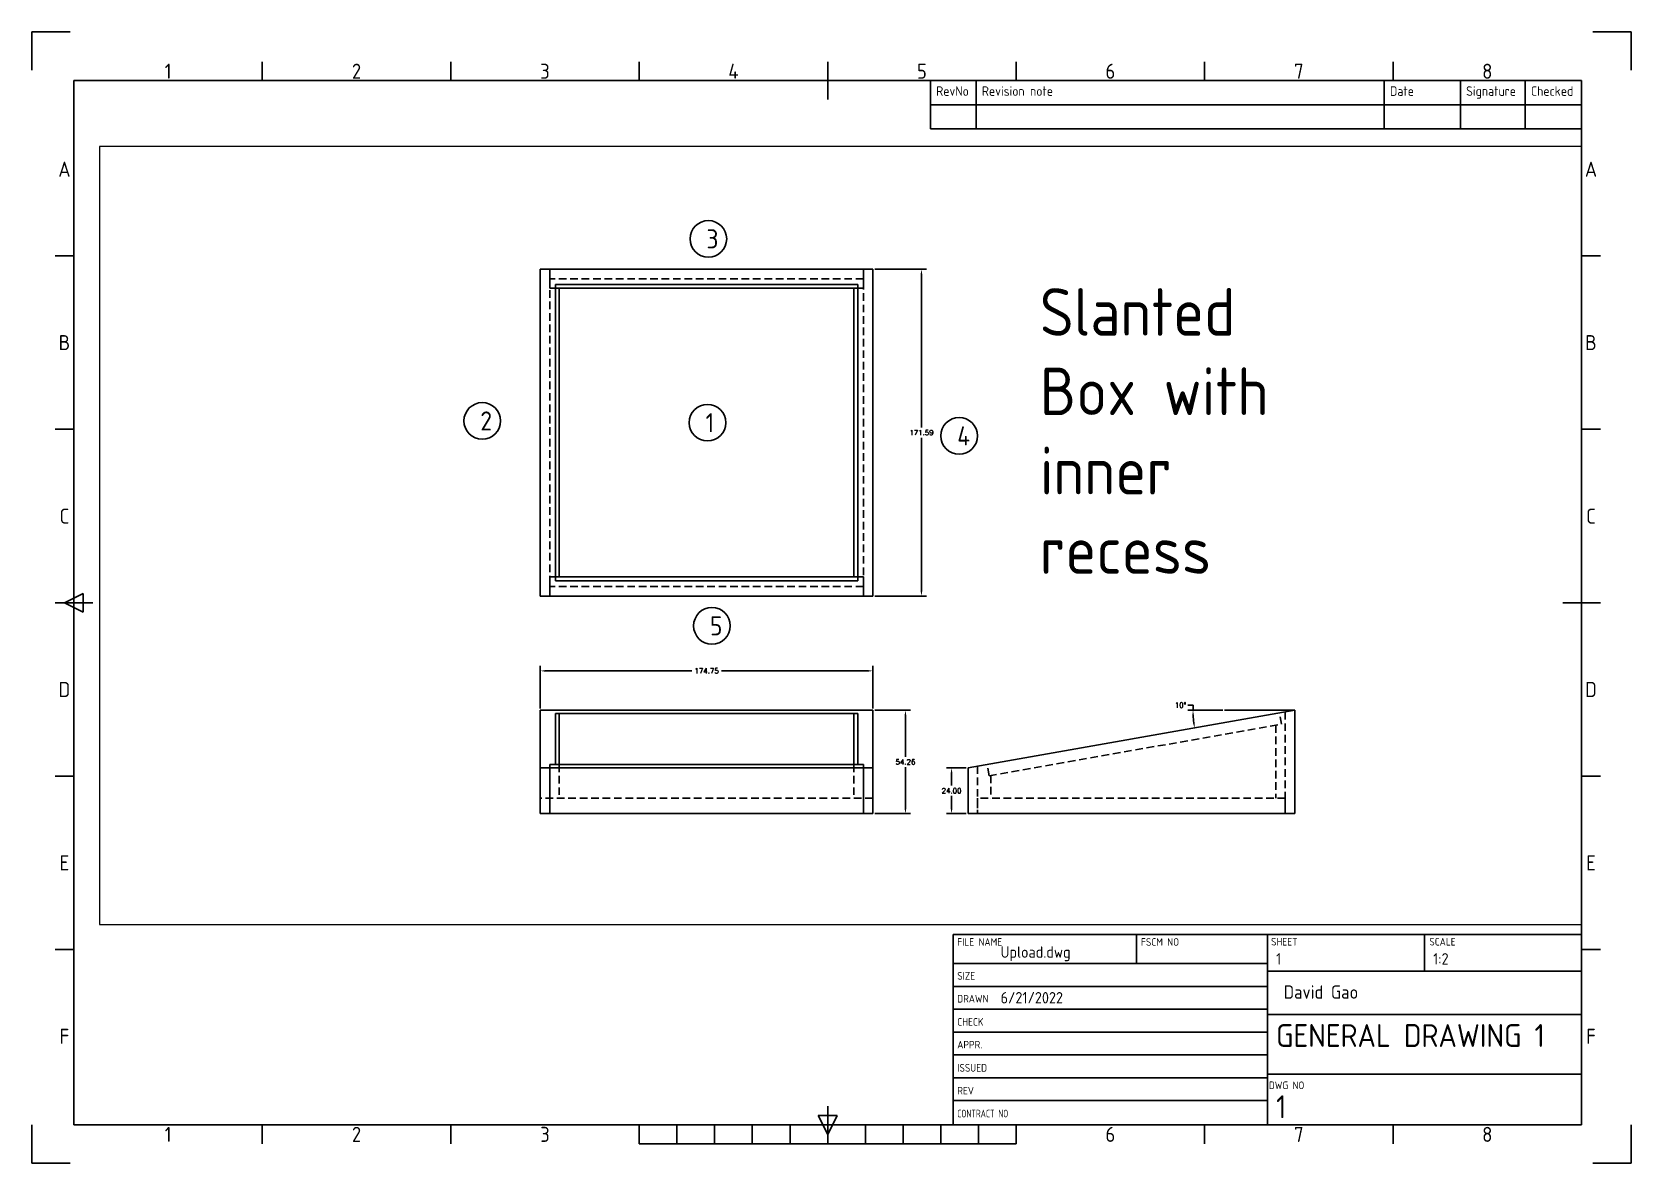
# Paper-space layout 'Gen1' of a CAD drawing. Header units: millimetres. Extents: x 0 to 420, y 0 to 297.
# The model-space entities are those that its viewports show. They can reach past a viewport. Long polylines and large blocks are cut down to what shows.
import ezdxf
from ezdxf.enums import TextEntityAlignment as Align

# ---------------------------------------------------------------- set-up
doc = ezdxf.new("R2010")
doc.units = ezdxf.units.MM
doc.linetypes.add('DASHEDX2', pattern=[1.5, 1, -0.5])
for name, color, linetype in [('Dim', 1, 'Continuous'), ('Hidden', 3, 'DASHEDX2'), ('Layer1', 5, 'Continuous'), ('Title Block', 7, 'Continuous'), ('Viewport', 40, 'Continuous'), ('Wood', 7, 'Continuous')]:
    doc.layers.add(name, color=color, linetype=linetype)
doc.styles.add('ACISOTS', font='isocp.shx', dxfattribs={"height": 1})
doc.styles.add('ISO Proportional', font='isocp.shx')
doc.styles.get("Standard").update_dxf_attribs({"font": 'simplex.shx'})
doc.dimstyles.new('Copy of Standard', dxfattribs={"dimscale": 15, "dimtxt": 0.18, "dimasz": 0.18, "dimexe": 0.18, "dimexo": 0.0625, "dimgap": 0.09, "dimtad": 0, "dimtih": 1, "dimtoh": 1, "dimzin": 0, "dimdsep": 46, "dimtxsty": 'Standard', "dimcen": 0.09, "dimadec": 0, "dimazin": 0, "dimtfac": 1, "dimtofl": 0, "dimtmove": 0, "dimatfit": 2, "dimfxl": 1, "dimtolj": 1, "dimtzin": 0, "dimarcsym": 0})

# ---------------------------------------------------------------- blocks, each defined once
blk = doc.blocks.new('*T3')
at = {"layer": 'Title Block', "color": 0, "lineweight": -2}
for p, q in [((0, 0), (12, 0)), ((0, 0), (0, -6.33)), ((12, 0), (119.19, 0)), ((12, 0), (12, -6.33)), ((119.19, 0), (139.19, 0)), ((119.19, 0), (119.19, -6.33)), ((139.19, 0), (156.21, 0)), ((139.19, 0), (139.19, -6.33)), ((156.21, 0), (171, 0)), ((156.21, 0), (156.21, -6.33)), ((171, 0), (171, -6.33)), ((0, -6.33), (12, -6.33)), ((0, -6.33), (0, -12.67)), ((12, -6.33), (119.19, -6.33)), ((12, -6.33), (12, -12.67)), ((119.19, -6.33), (139.19, -6.33)), ((119.19, -6.33), (119.19, -12.67)), ((139.19, -6.33), (156.21, -6.33)), ((139.19, -6.33), (139.19, -12.67)), ((156.21, -6.33), (171, -6.33)), ((156.21, -6.33), (156.21, -12.67)), ((171, -6.33), (171, -12.67)), ((0, -12.67), (12, -12.67)), ((12, -12.67), (119.19, -12.67)), ((119.19, -12.67), (139.19, -12.67)), ((139.19, -12.67), (156.21, -12.67)), ((156.21, -12.67), (171, -12.67))]:
    blk.add_line(p, q, dxfattribs=at)
at = {"layer": 'Title Block', "color": 0, "char_height": 2.5, "attachment_point": 1, "style": 'ISO Proportional'}
for s, insert, width in [('RevNo', (1.5, -1.5), 9), ('Revision note', (13.5, -1.5), 104.1871), ('Date', (120.69, -1.5), 17), ('Signature', (140.69, -1.5), 14.0204), ('Checked', (157.71, -1.5), 11.7925)]:
    blk.add_mtext(s, dxfattribs=dict(at, insert=insert, width=width))
blk = doc.blocks.new('Title Block')
at = {"layer": 'Title Block'}
for p, q in [((0, 297), (0, 287)), ((10, 297), (0, 297)), ((420, 297), (410, 297)), ((420, 287), (420, 297)), ((60.5, 284.23), (60.5, 289.18)), ((110, 284.23), (110, 289.18)), ((159.5, 284.23), (159.5, 289.18)), ((209, 279.28), (209, 289.18)), ((258.5, 284.23), (258.5, 289.18)), ((308, 284.23), (308, 289.18)), ((357.5, 284.23), (357.5, 289.18)), ((407, 284.23), (11, 284.23)), ((11, 284.23), (11, 10)), ((407, 10), (407, 284.23)), ((11, 238.19), (6.05, 238.19)), ((411.95, 238.19), (407, 238.19)), ((11, 192.66), (6.05, 192.66)), ((411.95, 192.66), (407, 192.66)), ((6.05, 147.12), (15.95, 147.12)), ((8.52, 147.12), (13.47, 149.59)), ((13.47, 144.64), (8.52, 147.12)), ((13.47, 149.59), (13.47, 144.64)), ((402.05, 147.12), (411.95, 147.12)), ((11, 101.58), (6.05, 101.58)), ((411.95, 101.58), (407, 101.58)), ((407, 60), (242, 60)), ((242, 10), (242, 60)), ((290.14, 60), (290.14, 52.38)), ((324.5, 10), (324.5, 60)), ((365.75, 50.35), (365.75, 60)), ((407, 10), (407, 60)), ((11, 56.03), (6.05, 56.03)), ((411.95, 56.03), (407, 56.03)), ((242, 52.38), (324.5, 52.38)), ((242, 46.38), (324.5, 46.38)), ((407, 50.35), (324.5, 50.35)), ((242, 40.38), (324.5, 40.38)), ((324.5, 39.01), (407, 39.01)), ((242, 34.38), (324.5, 34.38)), ((242, 28.38), (324.5, 28.38)), ((242, 22.38), (324.5, 22.38)), ((324.5, 23.29), (407, 23.29)), ((209, 10), (209, 14.95)), ((242, 16.38), (324.5, 16.38)), ((0, 0), (0, 10)), ((11, 10), (407, 10)), ((60.5, 5.05), (60.5, 10)), ((110, 5.05), (110, 10)), ((159.5, 5.05), (159.5, 10)), ((169.4, 5.05), (169.4, 10)), ((179.3, 5.05), (179.3, 10)), ((189.2, 5.05), (189.2, 10)), ((199.1, 5.05), (199.1, 10)), ((206.53, 12.47), (211.47, 12.47)), ((209, 7.52), (206.53, 12.47)), ((211.47, 12.47), (209, 7.52)), ((209, 10), (209, 5.05)), ((218.9, 5.05), (218.9, 10)), ((228.8, 5.05), (228.8, 10)), ((238.7, 5.05), (238.7, 10)), ((407, 10), (242, 10)), ((248.6, 5.05), (248.6, 10)), ((258.5, 5.05), (258.5, 10)), ((308, 5.05), (308, 10)), ((357.5, 5.05), (357.5, 10)), ((420, 0), (420, 10)), ((159.5, 5.05), (258.5, 5.05)), ((0, 0), (10, 0)), ((420, 0), (410, 0))]:
    blk.add_line(p, q, dxfattribs=at)
blk.add_blockref('*T3', (236, 284.23))
at = {"layer": 'Title Block', "style": 'ISO Proportional'}
for s, p in [('1', (35.75, 286.7)), ('2', (85.25, 286.7)), ('3', (134.75, 286.7)), ('4', (184.25, 286.7)), ('5', (233.75, 286.7)), ('6', (283.25, 286.7)), ('7', (332.75, 286.7)), ('8', (382.25, 286.7)), ('A', (8.52, 260.96)), ('A', (409.48, 260.96)), ('B', (8.52, 215.43)), ('B', (409.48, 215.43)), ('C', (8.52, 169.88)), ('C', (409.48, 169.88)), ('D', (8.52, 124.34)), ('D', (409.48, 124.34)), ('E', (8.52, 78.8)), ('E', (409.48, 78.8)), ('F', (8.52, 33.27)), ('F', (409.48, 33.27)), ('1', (35.75, 7.52)), ('2', (85.25, 7.52)), ('3', (134.75, 7.52)), ('6', (283.25, 7.52)), ('7', (332.75, 7.52)), ('8', (382.25, 7.52))]:
    blk.add_text(s, height=3.96, dxfattribs=at).set_placement(p, align=Align.MIDDLE)
at = {"layer": 'Title Block', "lineweight": 25, "style": 'ACISOTS'}
for s, p in [('FILE NAME', (243.03, 57.04)), ('FSCM NO', (291.3, 57.04)), ('SHEET', (325.45, 57.11)), ('SCALE', (367.03, 57.11)), ('SIZE', (243.03, 48.14)), ('DRAWN', (243.03, 42.14)), ('CHECK', (243.03, 36.05)), ('APPR.', (243.03, 30.08)), ('ISSUED', (243.03, 23.99)), ('REV', (243.03, 17.99))]:
    blk.add_text(s, height=2, dxfattribs=at).set_placement(p)
at = {"layer": 'Title Block', "lineweight": 25, "style": 'ACISOTS', "width": 0.683519}
blk.add_text('CONTRACT NO', height=2, dxfattribs=at).set_placement((243.03, 11.99))
at = {"layer": 'Title Block', "insert": (324.88, 21.41), "char_height": 2, "width": 8.8, "attachment_point": 1, "style": 'ACISOTS'}
blk.add_mtext('DWG NO', dxfattribs=at)
at = {"layer": 'Title Block', "lineweight": 35, "style": 'ACISOTS'}
for tag, p, height in [('FILE_NAME', (254.41, 53.9), 3), ('FSCM_NO', (293.68, 53.04), 3), ('SHEET', (326.77, 52.11), 3), ('SCALE', (368.02, 52.11), 3), ('SIZE', (254.7, 48.23), 3), ('DESIGN_ACTIVITY', (328.79, 43.14), 3.5), ('CHECK_DATE', (254.41, 41.9), 3), ('CHECK_DATE', (254.7, 36.14), 3), ('CHECKED_BY', (277.96, 36.14), 3), ('SHEETNAME', (326.77, 30.48), 6), ('APPROVAL_DATE', (254.7, 30.17), 3), ('APPROVED_BY', (277.96, 30.17), 3), ('ISSUE_DATE', (254.7, 24.08), 3), ('ISSUED_BY', (277.96, 24.08), 3), ('DRAWING_SUBTITLE', (328.79, 25.44), 3), ('REVISION', (254.7, 18.08), 3), ('SHEETNUMBER-NAME', (326.77, 11.76), 6), ('CONTRACT_NO', (254.7, 12.08), 3.5)]:
    blk.add_attdef(tag, p, '', height=height, dxfattribs=at)
blk = doc.blocks.new('*D27')
at = {"layer": 'Defpoints', "color": 0, "transparency": 16777216}
for p in [(-552.4, 735.93), (-552.4, 564.34), (-526.9, 564.34)]:
    blk.add_point(p, dxfattribs=at)
at = {"layer": 'Dim', "color": 0, "lineweight": -2, "transparency": 16777216}
for p, q in [((-551.47, 735.93), (-524.2, 735.93)), ((-526.9, 733.23), (-526.9, 652.84)), ((-526.9, 567.04), (-526.9, 647.44)), ((-551.47, 564.34), (-524.2, 564.34))]:
    blk.add_line(p, q, dxfattribs=at)
at = {"layer": 'Dim', "color": 0, "transparency": 16777216}
for points in [[(-527.35, 733.23), (-526.45, 733.23), (-526.9, 735.93)], [(-527.35, 567.04), (-526.45, 567.04), (-526.9, 564.34)]]:
    blk.add_solid(points, dxfattribs=at)
at = {"layer": 'Dim', "color": 0, "transparency": 16777216, "insert": (-526.9, 650.14), "char_height": 2.7, "attachment_point": 5}
blk.add_mtext('\\A1;171.59', dxfattribs=at)
blk = doc.blocks.new('*D28')
at = {"layer": 'Defpoints', "color": 0, "transparency": 16777216}
for p in [(-502.4, 474.08), (-511.09, 450.08), (-502.4, 450.08)]:
    blk.add_point(p, dxfattribs=at)
at = {"layer": 'Dim', "color": 0, "lineweight": -2, "transparency": 16777216}
for p, q in [((-503.34, 474.08), (-513.79, 474.08)), ((-511.09, 471.38), (-511.09, 464.78)), ((-511.09, 452.78), (-511.09, 459.38)), ((-503.34, 450.08), (-513.79, 450.08))]:
    blk.add_line(p, q, dxfattribs=at)
at = {"layer": 'Dim', "color": 0, "transparency": 16777216}
for points in [[(-511.54, 471.38), (-510.64, 471.38), (-511.09, 474.08)], [(-511.54, 452.78), (-510.64, 452.78), (-511.09, 450.08)]]:
    blk.add_solid(points, dxfattribs=at)
at = {"layer": 'Dim', "color": 0, "transparency": 16777216, "insert": (-511.09, 462.08), "char_height": 2.7, "attachment_point": 5}
blk.add_mtext('\\A1;24.00', dxfattribs=at)
blk = doc.blocks.new('*D29')
at = {"layer": 'Defpoints', "color": 0, "transparency": 16777216}
for p in [(-552.4, 525.02), (-727.15, 504.34), (-552.4, 504.34)]:
    blk.add_point(p, dxfattribs=at)
at = {"layer": 'Dim', "color": 0, "lineweight": -2, "transparency": 16777216}
for p, q in [((-727.15, 505.28), (-727.15, 527.72)), ((-724.45, 525.02), (-647.56, 525.02)), ((-555.1, 525.02), (-632, 525.02)), ((-552.4, 505.28), (-552.4, 527.72))]:
    blk.add_line(p, q, dxfattribs=at)
at = {"layer": 'Dim', "color": 0, "transparency": 16777216}
for points in [[(-724.45, 525.47), (-724.45, 524.57), (-727.15, 525.02)], [(-555.1, 525.47), (-555.1, 524.57), (-552.4, 525.02)]]:
    blk.add_solid(points, dxfattribs=at)
at = {"layer": 'Dim', "color": 0, "transparency": 16777216, "insert": (-639.78, 525.02), "char_height": 2.7, "attachment_point": 5}
blk.add_mtext('\\A1;174.75', dxfattribs=at)
blk = doc.blocks.new('*D30')
at = {"layer": 'Defpoints', "color": 0, "transparency": 16777216}
for p in [(-552.4, 504.34), (-552.4, 450.08), (-535.32, 450.08)]:
    blk.add_point(p, dxfattribs=at)
at = {"layer": 'Dim', "color": 0, "lineweight": -2, "transparency": 16777216}
for p, q in [((-551.47, 504.34), (-532.62, 504.34)), ((-535.32, 501.64), (-535.32, 479.91)), ((-535.32, 452.78), (-535.32, 474.51)), ((-551.47, 450.08), (-532.62, 450.08))]:
    blk.add_line(p, q, dxfattribs=at)
at = {"layer": 'Dim', "color": 0, "transparency": 16777216}
for points in [[(-535.77, 501.64), (-534.87, 501.64), (-535.32, 504.34)], [(-535.77, 452.78), (-534.87, 452.78), (-535.32, 450.08)]]:
    blk.add_solid(points, dxfattribs=at)
at = {"layer": 'Dim', "color": 0, "transparency": 16777216, "insert": (-535.32, 477.21), "char_height": 2.7, "attachment_point": 5}
blk.add_mtext('\\A1;54.26', dxfattribs=at)
blk = doc.blocks.new('*D31')
at = {"layer": 'Defpoints', "color": 0, "transparency": 16777216}
for p in [(-367.69, 504.34), (-330.81, 504.34), (-330.81, 504.34), (-383.9, 498.13), (-502.4, 474.08)]:
    blk.add_point(p, dxfattribs=at)
at = {"layer": 'Dim', "color": 0, "lineweight": -2, "transparency": 16777216}
for p, q in [((-368.63, 504.34), (-386.96, 504.34)), ((-384.19, 507.04), (-386.89, 507.04))]:
    blk.add_line(p, q, dxfattribs=at)
for start, end in [(177.10545, 180), (182.89455, 187.10545)]:
    blk.add_arc((-330.81, 504.34), 53.45, start, end, dxfattribs=at)
at = {"layer": 'Dim', "color": 0, "transparency": 16777216}
for points in [[(-384.64, 501.63), (-383.74, 501.65), (-384.26, 504.34)], [(-383.4, 497.8), (-384.29, 497.66), (-383.45, 495.06)]]:
    blk.add_solid(points, dxfattribs=at)
at = {"layer": 'Dim', "color": 0, "transparency": 16777216, "insert": (-390.81, 507.04), "char_height": 2.7, "attachment_point": 5}
blk.add_mtext('\\A1;10°', dxfattribs=at)

msp = doc.modelspace()

# ---------------------------------------------------------------- linework, layer by layer
at = {"layer": 'Dim'}
for q in [(-367.692, 504.34), (-330.81, 504.34)]:
    msp.add_line((-330.81, 504.34), q, dxfattribs=at)
at = {"layer": 'Hidden'}
for p, q in [((-557.405, 730.935), (-722.155, 730.935)), ((-722.155, 730.935), (-722.155, 569.34)), ((-557.405, 569.34), (-557.405, 730.935)), ((-557.405, 569.34), (-722.155, 569.34)), ((-491.363, 469.938), (-337.828, 497.01)), ((-340.81, 496.484), (-340.81, 458.083)), ((-337.828, 497.01), (-338.81, 502.577)), ((-335.81, 503.458), (-335.81, 450.083)), ((-717.155, 475.846), (-717.155, 458.083)), ((-562.405, 475.846), (-562.405, 458.083)), ((-497.405, 474.965), (-497.405, 450.083)), ((-491.363, 469.938), (-492.405, 475.846)), ((-490.405, 470.107), (-490.405, 458.083)), ((-552.405, 458.083), (-727.155, 458.083)), ((-722.155, 458.083), (-722.155, 450.083)), ((-557.405, 458.083), (-557.405, 450.083)), ((-497.405, 458.083), (-497.405, 450.083)), ((-335.81, 458.083), (-497.405, 458.083)), ((-335.81, 458.083), (-335.81, 450.083))]:
    msp.add_line(p, q, dxfattribs=at)
at = {"layer": 'Layer1'}
for centre in [(-638.835, 751.9), (-757.626, 656.292), (-639.298, 655.369), (-507.103, 648.44), (-636.987, 548.676)]:
    msp.add_circle(centre, 9.618, dxfattribs=at)
at = {"layer": 'Wood'}
for p, q in [((-552.405, 735.935), (-727.155, 735.935)), ((-727.155, 735.935), (-727.155, 564.34)), ((-722.155, 735.935), (-722.155, 725.935)), ((-557.405, 725.935), (-557.405, 735.935)), ((-552.405, 564.34), (-552.405, 735.935)), ((-557.405, 725.935), (-722.155, 725.935)), ((-560.405, 727.935), (-719.155, 727.935)), ((-719.155, 727.935), (-719.155, 572.34)), ((-717.155, 725.935), (-717.155, 574.34)), ((-562.405, 574.34), (-562.405, 725.935)), ((-560.405, 572.34), (-560.405, 727.935)), ((-722.155, 574.34), (-722.155, 564.34)), ((-557.405, 574.34), (-722.155, 574.34)), ((-560.405, 572.34), (-719.155, 572.34)), ((-557.405, 564.34), (-557.405, 574.34)), ((-552.405, 564.34), (-727.155, 564.34)), ((-552.405, 504.34), (-727.155, 504.34)), ((-727.155, 504.34), (-727.155, 450.083)), ((-552.405, 504.34), (-552.405, 450.083)), ((-502.405, 474.083), (-330.81, 504.34)), ((-330.81, 504.34), (-330.81, 450.083)), ((-719.155, 502.577), (-719.155, 475.846)), ((-560.405, 502.577), (-719.155, 502.577)), ((-717.155, 502.577), (-717.155, 475.846)), ((-562.405, 502.577), (-562.405, 475.846)), ((-560.405, 502.577), (-560.405, 475.846)), ((-552.405, 474.083), (-727.155, 474.083)), ((-722.155, 475.846), (-722.155, 450.083)), ((-557.405, 475.846), (-722.155, 475.846)), ((-557.405, 475.846), (-557.405, 450.083)), ((-502.405, 474.083), (-502.405, 450.083)), ((-552.405, 450.083), (-727.155, 450.083)), ((-330.81, 450.083), (-502.405, 450.083))]:
    msp.add_line(p, q, dxfattribs=at)

# ---------------------------------------------------------------- texts
at = {"layer": 'Dim', "insert": (-464.715, 726.02), "char_height": 25, "attachment_point": 1, "style": 'ISO Proportional'}
msp.add_mtext_dynamic_manual_height_columns('Slanted Box with inner recess', width=147.99747, gutter_width=12.5, heights=[0], dxfattribs=at)
at = {"layer": 'Layer1', "char_height": 10, "attachment_point": 1, "style": 'ISO Proportional'}
for s, insert in [('3', (-639.835, 756.9)), ('2', (-758.626, 661.292)), ('1', (-640.298, 660.369)), ('4', (-508.103, 653.44)), ('5', (-637.987, 553.676))]:
    msp.add_mtext_dynamic_manual_height_columns(s, width=25.64739, gutter_width=12.5, heights=[0], dxfattribs=dict(at, insert=insert))

# ---------------------------------------------------------------- dimensions: what is measured, and where the dimension line sits
at = {"layer": 'Dim'}
for base, p1, p2, angle, picture, middle in [((-526.8975, 564.34), (-552.4046, 735.9349), (-552.4046, 564.34), 90, '*D27', (-526.8975, 650.1375)), ((-535.324, 450.083), (-552.405, 504.34), (-552.405, 450.083), 90, '*D30', (-535.324, 477.212)), ((-511.09, 450.083), (-502.405, 474.083), (-502.405, 450.083), 270, '*D28', (-511.09, 462.083))]:
    dim = msp.add_linear_dim(base=base, p1=p1, p2=p2, angle=angle, dimstyle='Copy of Standard', dxfattribs=at)
    dim.commit()
    dim.dimension.update_dxf_attribs({"geometry": picture, "text_midpoint": middle})
dim = msp.add_linear_dim(base=(-552.405, 525.016), p1=(-727.155, 504.34), p2=(-552.405, 504.34), dimstyle='Copy of Standard', dxfattribs=at)
dim.commit()
dim.dimension.update_dxf_attribs({"geometry": '*D29', "text_midpoint": (-639.78, 525.016)})
dim = msp.add_angular_dim_2l(base=(-383.899, 498.135), line1=((-330.81, 504.34), (-367.692, 504.34)), line2=((-502.405, 474.083), (-330.81, 504.34)), dimstyle='Copy of Standard', dxfattribs=at)
dim.commit()
dim.dimension.update_dxf_attribs({"geometry": '*D31', "text_midpoint": (-390.813, 507.039)})

psp = doc.layouts.new('Gen1')

# ---------------------------------------------------------------- block references
ref = psp.add_blockref('Title Block', (0, 0))
ref.add_attrib('SHEETNAME', 'GENERAL DRAWING 1', (326.77, 30.48), dxfattribs={"layer": 'Title Block', "lineweight": 35, "height": 6, "style": 'ACISOTS'})
ref.add_attrib('SHEETNUMBER-NAME', '1', (326.77, 11.76), dxfattribs={"layer": 'Title Block', "lineweight": 35, "height": 6, "style": 'ACISOTS'})
ref.add_attrib('SCALE', '1:2', (368.02, 52.11), dxfattribs={"layer": 'Title Block', "lineweight": 35, "height": 3, "style": 'ACISOTS'})
ref.add_attrib('SHEET', '1', (326.77, 52.11), dxfattribs={"layer": 'Title Block', "lineweight": 35, "height": 3, "style": 'ACISOTS'})
ref.add_attrib('FILE_NAME', 'Upload.dwg', (254.41, 53.9), dxfattribs={"layer": 'Title Block', "lineweight": 35, "height": 3, "style": 'ACISOTS'})
ref.add_attrib('CHECK_DATE', '6/21/2022', (254.41, 41.9), dxfattribs={"layer": 'Title Block', "lineweight": 35, "height": 3, "style": 'ACISOTS'})
ref.add_attrib('DESIGN_ACTIVITY', 'David Gao', (328.79, 43.14), dxfattribs={"layer": 'Title Block', "lineweight": 35, "height": 3.5, "style": 'ACISOTS'})

# ---------------------------------------------------------------- viewports
at = {"layer": 'Viewport'}
psp.add_viewport(center=(212.35, 164.79), size=(389.31, 204.323), view_center_point=(-569.459, 596.135), view_height=408.64606, dxfattribs=at)

doc.saveas('drawing.dxf')
